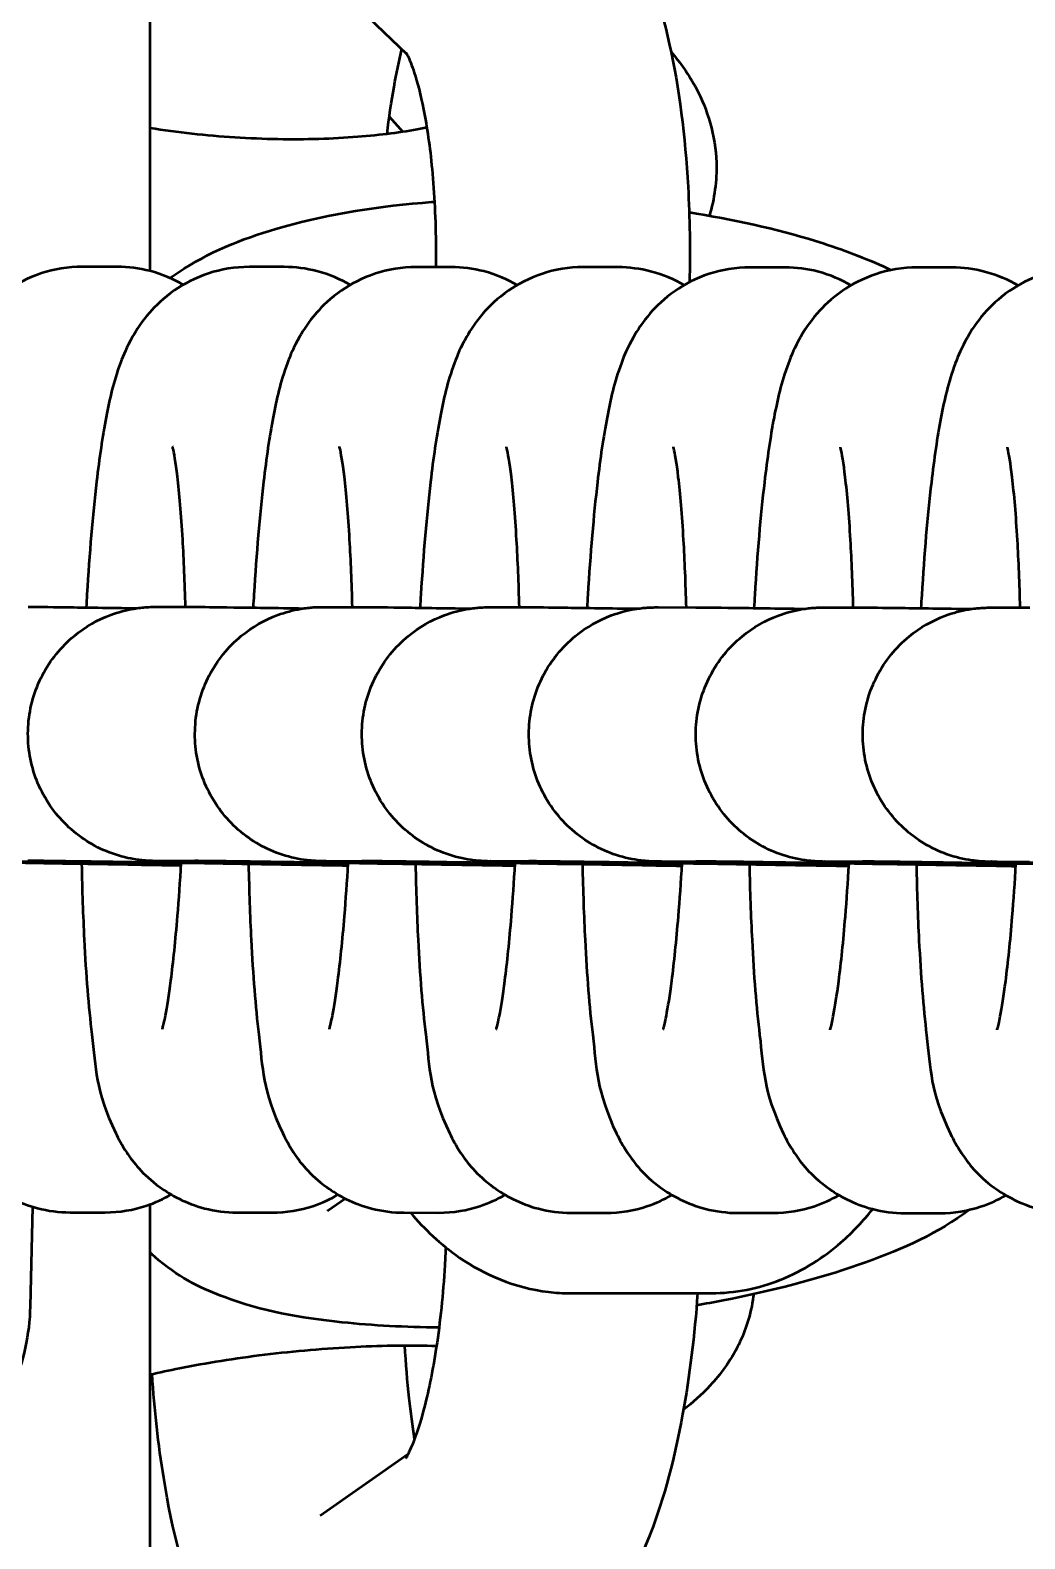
# Model space of a CAD drawing. Header units: millimetres. Extents: x 170 to 5770, y -1450 to 5650.
# Drawn here: x 2534.67 to 2558.17, y 2081.99 to 2117.62 of the extents above; entities that cross this region are included whole.
import ezdxf

# ---------------------------------------------------------------- set-up
doc = ezdxf.new("R2010")
doc.units = ezdxf.units.MM
doc.header["$LTSCALE"] = 10
doc.layers.add('Viditelná (ISO)', color=7, linetype='Continuous', lineweight=50)

# ---------------------------------------------------------------- blocks, each defined once
blk = doc.blocks.new('VVZ-VH101-2')
at = {"layer": 'Viditelná (ISO)'}
for p, q in [((2367.5, -3445), (2367.5, -3538.069)), ((2371.368, -3530.829), (2373.57, -3532.947)), ((2373.155, -3534.419), (2373.476, -3534.783)), ((2366.728, -3537.97), (2365.906, -3537.969)), ((2370.672, -3537.973), (2369.85, -3537.973)), ((2374.616, -3537.977), (2373.794, -3537.976)), ((2378.56, -3537.98), (2377.737, -3537.98)), ((2382.504, -3537.984), (2381.681, -3537.983)), ((2386.447, -3537.987), (2385.625, -3537.987)), ((2367.672, -3546.001), (2368.567, -3546.002)), ((2371.616, -3546.004), (2372.511, -3546.005)), ((2375.56, -3546.008), (2376.454, -3546.009)), ((2379.504, -3546.011), (2380.398, -3546.012)), ((2383.447, -3546.015), (2384.342, -3546.016)), ((2387.391, -3546.018), (2388.286, -3546.019)), ((2367.667, -3552.001), (2368.562, -3552.002)), ((2371.611, -3552.004), (2372.505, -3552.005)), ((2375.554, -3552.008), (2376.449, -3552.009)), ((2379.498, -3552.011), (2380.393, -3552.012)), ((2383.442, -3552.015), (2384.337, -3552.016)), ((2387.386, -3552.018), (2388.281, -3552.019)), ((2364.723, -3560.167), (2364.672, -3562.525)), ((2365.616, -3560.3), (2366.439, -3560.301)), ((2367.5, -3560.114), (2367.5, -3655)), ((2369.56, -3560.303), (2370.383, -3560.304)), ((2371.7, -3560.259), (2372.109, -3559.972)), ((2373.504, -3560.307), (2374.326, -3560.308)), ((2377.448, -3560.31), (2378.27, -3560.311)), ((2381.392, -3560.314), (2382.214, -3560.315)), ((2385.336, -3560.317), (2386.158, -3560.318)), ((2386.87, -3560.236), (2386.719, -3560.341)), ((2377.431, -3562.209), (2380.759, -3562.209)), ((2373.6, -3566.007), (2371.52, -3567.463))]:
    blk.add_line(p, q, dxfattribs=at)
for points, knots in [([(2377.828, -3528.718), (2378.258, -3529.131), (2378.553, -3529.563), (2379.27, -3530.846), (2379.551, -3531.733), (2380.003, -3533.748), (2380.146, -3534.886), (2380.253, -3536.818), (2380.264, -3537.575), (2380.245, -3538.335)], [6.283185, 6.283185, 6.283185, 6.283185, 6.478452, 6.478452, 6.861147, 6.861147, 7.269847, 7.269847, 7.521635, 7.521635, 7.521635, 7.521635]), ([(2373.101, -3534.834), (2373.147, -3534.448), (2373.203, -3534.072), (2373.322, -3533.405), (2373.384, -3533.108), (2373.449, -3532.831)], [4.691148, 4.691148, 4.691148, 4.691148, 4.858115, 4.858115, 5.0040261, 5.0040261, 5.0040261, 5.0040261]), ([(2373.545, -3532.901), (2373.545, -3532.901), (2373.563, -3532.931), (2373.63, -3533.07), (2373.686, -3533.208), (2373.819, -3533.616), (2373.896, -3533.911), (2374.046, -3534.665), (2374.116, -3535.143), (2374.22, -3536.242), (2374.251, -3536.871), (2374.255, -3537.671), (2374.254, -3537.823), (2374.252, -3537.976)], [6.425412, 6.425412, 6.425412, 6.425412, 6.538769, 6.538769, 6.703316, 6.703316, 6.909728, 6.909728, 7.155742, 7.155742, 7.428415, 7.428415, 7.492171, 7.492171, 7.492171, 7.492171]), ([(2379.81, -3532.896), (2380.027, -3533.145), (2380.233, -3533.431), (2380.668, -3534.255), (2380.859, -3534.863), (2380.895, -3535.934), (2380.836, -3536.367), (2380.717, -3536.763)], [0.0041953, 0.0041953, 0.0041953, 0.0041953, 0.1172281, 0.1172281, 0.2817618, 0.2817618, 0.3899949, 0.3899949, 0.3899949, 0.3899949]), ([(2374.041, -3534.685), (2373.993, -3534.694), (2373.944, -3534.704), (2373.456, -3534.794), (2372.951, -3534.86), (2371.815, -3534.95), (2371.175, -3534.969), (2369.849, -3534.947), (2369.16, -3534.904), (2368.157, -3534.793), (2367.822, -3534.747), (2367.5, -3534.695)], [1.2187585, 1.2187585, 1.2187585, 1.2187585, 1.2472685, 1.2472685, 1.4978542, 1.4978542, 1.7718693, 1.7718693, 2.056048, 2.056048, 2.2019387, 2.2019387, 2.2019387, 2.2019387]), ([(2367.976, -3538.235), (2368.04, -3538.188), (2368.105, -3538.144), (2368.9, -3537.617), (2369.658, -3537.315), (2371.535, -3536.757), (2372.698, -3536.562), (2374.031, -3536.449), (2374.127, -3536.441), (2374.223, -3536.434)], [3.8384296, 3.8384296, 3.8384296, 3.8384296, 3.8675722, 3.8675722, 4.1964708, 4.1964708, 4.6233295, 4.6233295, 4.6561542, 4.6561542, 4.6561542, 4.6561542]), ([(2380.239, -3536.684), (2380.297, -3536.693), (2380.355, -3536.702), (2381.468, -3536.883), (2382.474, -3537.115), (2383.967, -3537.596), (2384.504, -3537.804), (2385.014, -3538.047)], [5.3232334, 5.3232334, 5.3232334, 5.3232334, 5.3430958, 5.3430958, 5.7043912, 5.7043912, 5.9254413, 5.9254413, 5.9254413, 5.9254413]), ([(2365.906, -3537.969), (2365.566, -3537.969), (2365.23, -3538.028), (2364.618, -3538.229), (2364.352, -3538.374), (2363.872, -3538.706), (2363.687, -3538.89), (2363.354, -3539.272), (2363.238, -3539.456), (2363.008, -3539.859), (2362.929, -3540.052), (2362.689, -3540.696), (2362.607, -3541.077), (2362.436, -3541.975), (2362.363, -3542.481), (2362.204, -3543.832), (2362.128, -3544.73), (2362.063, -3545.803), (2362.057, -3545.907), (2362.051, -3546.011)], [3.141593, 3.141593, 3.141593, 3.141593, 3.174933, 3.174933, 3.211923, 3.211923, 3.259011, 3.259011, 3.321934, 3.321934, 3.41779, 3.41779, 3.668439, 3.668439, 3.93242, 3.93242, 4.302832, 4.302832, 4.342317, 4.342317, 4.342317, 4.342317]), ([(2369.85, -3537.973), (2369.51, -3537.972), (2369.174, -3538.031), (2368.562, -3538.232), (2368.296, -3538.378), (2367.816, -3538.709), (2367.631, -3538.894), (2367.298, -3539.275), (2367.182, -3539.459), (2366.952, -3539.863), (2366.873, -3540.056), (2366.633, -3540.699), (2366.551, -3541.08), (2366.379, -3541.979), (2366.306, -3542.484), (2366.148, -3543.835), (2366.072, -3544.734), (2366.007, -3545.806), (2366, -3545.91), (2365.995, -3546.015)], [3.141593, 3.141593, 3.141593, 3.141593, 3.174933, 3.174933, 3.211923, 3.211923, 3.259011, 3.259011, 3.321934, 3.321934, 3.41779, 3.41779, 3.668439, 3.668439, 3.93242, 3.93242, 4.302832, 4.302832, 4.342317, 4.342317, 4.342317, 4.342317]), ([(2368.288, -3538.394), (2368.068, -3538.266), (2367.801, -3538.147), (2367.256, -3538.006), (2366.992, -3537.97), (2366.728, -3537.97)], [9.36660161, 9.36660161, 9.36660161, 9.36660161, 9.39894603, 9.39894603, 9.42477796, 9.42477796, 9.42477796, 9.42477796]), ([(2373.794, -3537.976), (2373.453, -3537.976), (2373.118, -3538.035), (2372.505, -3538.236), (2372.24, -3538.381), (2371.76, -3538.713), (2371.574, -3538.897), (2371.242, -3539.279), (2371.126, -3539.463), (2370.896, -3539.866), (2370.816, -3540.059), (2370.577, -3540.703), (2370.494, -3541.084), (2370.323, -3541.982), (2370.25, -3542.488), (2370.092, -3543.839), (2370.016, -3544.737), (2369.95, -3545.81), (2369.944, -3545.914), (2369.938, -3546.018)], [3.141593, 3.141593, 3.141593, 3.141593, 3.174933, 3.174933, 3.211923, 3.211923, 3.259011, 3.259011, 3.321934, 3.321934, 3.41779, 3.41779, 3.668439, 3.668439, 3.93242, 3.93242, 4.302832, 4.302832, 4.342317, 4.342317, 4.342317, 4.342317]), ([(2372.232, -3538.398), (2372.012, -3538.269), (2371.745, -3538.15), (2371.2, -3538.009), (2370.936, -3537.974), (2370.672, -3537.973)], [9.36660161, 9.36660161, 9.36660161, 9.36660161, 9.39894603, 9.39894603, 9.42477796, 9.42477796, 9.42477796, 9.42477796]), ([(2377.737, -3537.98), (2377.397, -3537.979), (2377.061, -3538.038), (2376.449, -3538.239), (2376.184, -3538.385), (2375.704, -3538.716), (2375.518, -3538.901), (2375.186, -3539.282), (2375.07, -3539.466), (2374.84, -3539.87), (2374.76, -3540.063), (2374.52, -3540.706), (2374.438, -3541.087), (2374.267, -3541.986), (2374.194, -3542.491), (2374.036, -3543.842), (2373.96, -3544.741), (2373.894, -3545.813), (2373.888, -3545.917), (2373.882, -3546.022)], [3.141593, 3.141593, 3.141593, 3.141593, 3.174933, 3.174933, 3.211923, 3.211923, 3.259011, 3.259011, 3.321934, 3.321934, 3.41779, 3.41779, 3.668439, 3.668439, 3.93242, 3.93242, 4.302832, 4.302832, 4.342317, 4.342317, 4.342317, 4.342317]), ([(2376.176, -3538.401), (2375.956, -3538.273), (2375.689, -3538.154), (2375.144, -3538.013), (2374.88, -3537.977), (2374.616, -3537.977)], [9.36660161, 9.36660161, 9.36660161, 9.36660161, 9.39894603, 9.39894603, 9.42477796, 9.42477796, 9.42477796, 9.42477796]), ([(2381.681, -3537.983), (2381.341, -3537.983), (2381.005, -3538.042), (2380.393, -3538.243), (2380.127, -3538.388), (2379.647, -3538.72), (2379.462, -3538.904), (2379.13, -3539.286), (2379.014, -3539.47), (2378.783, -3539.873), (2378.704, -3540.066), (2378.464, -3540.71), (2378.382, -3541.091), (2378.211, -3541.989), (2378.138, -3542.495), (2377.98, -3543.846), (2377.903, -3544.744), (2377.838, -3545.817), (2377.832, -3545.921), (2377.826, -3546.025)], [3.141593, 3.141593, 3.141593, 3.141593, 3.174933, 3.174933, 3.211923, 3.211923, 3.259011, 3.259011, 3.321934, 3.321934, 3.41779, 3.41779, 3.668439, 3.668439, 3.93242, 3.93242, 4.302832, 4.302832, 4.342317, 4.342317, 4.342317, 4.342317]), ([(2380.12, -3538.405), (2379.899, -3538.276), (2379.632, -3538.157), (2379.087, -3538.016), (2378.823, -3537.981), (2378.56, -3537.98)], [9.36660161, 9.36660161, 9.36660161, 9.36660161, 9.39894603, 9.39894603, 9.42477796, 9.42477796, 9.42477796, 9.42477796]), ([(2385.625, -3537.987), (2385.285, -3537.986), (2384.949, -3538.045), (2384.337, -3538.246), (2384.071, -3538.392), (2383.591, -3538.723), (2383.406, -3538.908), (2383.073, -3539.289), (2382.957, -3539.473), (2382.727, -3539.877), (2382.648, -3540.07), (2382.408, -3540.713), (2382.326, -3541.094), (2382.155, -3541.993), (2382.082, -3542.498), (2381.923, -3543.849), (2381.847, -3544.748), (2381.782, -3545.82), (2381.776, -3545.924), (2381.77, -3546.029)], [3.141593, 3.141593, 3.141593, 3.141593, 3.174933, 3.174933, 3.211923, 3.211923, 3.259011, 3.259011, 3.321934, 3.321934, 3.41779, 3.41779, 3.668439, 3.668439, 3.93242, 3.93242, 4.302832, 4.302832, 4.342317, 4.342317, 4.342317, 4.342317]), ([(2384.063, -3538.408), (2383.843, -3538.28), (2383.576, -3538.161), (2383.031, -3538.02), (2382.767, -3537.984), (2382.504, -3537.984)], [9.36660161, 9.36660161, 9.36660161, 9.36660161, 9.39894603, 9.39894603, 9.42477796, 9.42477796, 9.42477796, 9.42477796]), ([(2389.569, -3537.99), (2389.229, -3537.99), (2388.893, -3538.049), (2388.281, -3538.25), (2388.015, -3538.395), (2387.535, -3538.727), (2387.35, -3538.911), (2387.017, -3539.293), (2386.901, -3539.477), (2386.671, -3539.88), (2386.592, -3540.073), (2386.352, -3540.717), (2386.27, -3541.098), (2386.098, -3541.996), (2386.025, -3542.502), (2385.867, -3543.853), (2385.791, -3544.751), (2385.726, -3545.824), (2385.719, -3545.928), (2385.714, -3546.032)], [3.141593, 3.141593, 3.141593, 3.141593, 3.174933, 3.174933, 3.211923, 3.211923, 3.259011, 3.259011, 3.321934, 3.321934, 3.41779, 3.41779, 3.668439, 3.668439, 3.93242, 3.93242, 4.302832, 4.302832, 4.342317, 4.342317, 4.342317, 4.342317]), ([(2388.007, -3538.412), (2387.787, -3538.283), (2387.52, -3538.164), (2386.975, -3538.023), (2386.711, -3537.988), (2386.447, -3537.987)], [9.36660161, 9.36660161, 9.36660161, 9.36660161, 9.39894603, 9.39894603, 9.42477796, 9.42477796, 9.42477796, 9.42477796]), ([(2368.34, -3546.001), (2368.325, -3545.43), (2368.303, -3544.892), (2368.241, -3543.821), (2368.197, -3543.312), (2368.112, -3542.594), (2368.068, -3542.347), (2368.04, -3542.227), (2368.037, -3542.214), (2368.037, -3542.214)], [8.2587232, 8.2587232, 8.2587232, 8.2587232, 8.4985772, 8.4985772, 8.7889867, 8.7889867, 9.0355285, 9.0355285, 9.0982014, 9.0982014, 9.0982014, 9.0982014]), ([(2372.284, -3546.005), (2372.269, -3545.433), (2372.247, -3544.895), (2372.185, -3543.825), (2372.141, -3543.316), (2372.055, -3542.598), (2372.011, -3542.35), (2371.984, -3542.231), (2371.98, -3542.217), (2371.98, -3542.217)], [8.2587232, 8.2587232, 8.2587232, 8.2587232, 8.4985772, 8.4985772, 8.7889867, 8.7889867, 9.0355285, 9.0355285, 9.0982014, 9.0982014, 9.0982014, 9.0982014]), ([(2376.228, -3546.008), (2376.213, -3545.437), (2376.191, -3544.899), (2376.128, -3543.828), (2376.085, -3543.319), (2375.999, -3542.601), (2375.955, -3542.354), (2375.928, -3542.234), (2375.924, -3542.221), (2375.924, -3542.221)], [8.2587232, 8.2587232, 8.2587232, 8.2587232, 8.4985772, 8.4985772, 8.7889867, 8.7889867, 9.0355285, 9.0355285, 9.0982014, 9.0982014, 9.0982014, 9.0982014]), ([(2380.172, -3546.012), (2380.157, -3545.44), (2380.135, -3544.902), (2380.072, -3543.832), (2380.029, -3543.323), (2379.943, -3542.605), (2379.899, -3542.357), (2379.872, -3542.238), (2379.868, -3542.224), (2379.868, -3542.224)], [8.2587232, 8.2587232, 8.2587232, 8.2587232, 8.4985772, 8.4985772, 8.7889867, 8.7889867, 9.0355285, 9.0355285, 9.0982014, 9.0982014, 9.0982014, 9.0982014]), ([(2384.115, -3546.015), (2384.101, -3545.444), (2384.079, -3544.906), (2384.016, -3543.835), (2383.972, -3543.326), (2383.887, -3542.608), (2383.843, -3542.361), (2383.816, -3542.241), (2383.812, -3542.228), (2383.812, -3542.228)], [8.2587232, 8.2587232, 8.2587232, 8.2587232, 8.4985772, 8.4985772, 8.7889867, 8.7889867, 9.0355285, 9.0355285, 9.0982014, 9.0982014, 9.0982014, 9.0982014]), ([(2388.059, -3546.019), (2388.044, -3545.447), (2388.022, -3544.909), (2387.96, -3543.839), (2387.916, -3543.33), (2387.831, -3542.612), (2387.787, -3542.364), (2387.759, -3542.245), (2387.756, -3542.231), (2387.756, -3542.231)], [8.2587232, 8.2587232, 8.2587232, 8.2587232, 8.4985772, 8.4985772, 8.7889867, 8.7889867, 9.0355285, 9.0355285, 9.0982014, 9.0982014, 9.0982014, 9.0982014]), ([(2368.238, -3552.091), (2367.949, -3552.086), (2367.669, -3552.081), (2366.667, -3552.062), (2366.001, -3552.049), (2364.901, -3552.028), (2364.454, -3552.019), (2363.985, -3552.008), (2363.861, -3552.005), (2363.715, -3552.002), (2363.673, -3552), (2363.602, -3551.998), (2363.582, -3551.998), (2363.496, -3551.993), (2363.474, -3551.992), (2363.427, -3551.988), (2363.408, -3551.986), (2363.348, -3551.98), (2363.301, -3551.975), (2363.158, -3551.954), (2363.058, -3551.935), (2362.766, -3551.864), (2362.574, -3551.796), (2362.211, -3551.624), (2362.038, -3551.519), (2361.716, -3551.278), (2361.567, -3551.141), (2361.3, -3550.84), (2361.182, -3550.676), (2360.98, -3550.329), (2360.897, -3550.144), (2360.769, -3549.763), (2360.724, -3549.565), (2360.675, -3549.167), (2360.67, -3548.964), (2360.701, -3548.564), (2360.737, -3548.364), (2360.848, -3547.978), (2360.923, -3547.789), (2361.109, -3547.433), (2361.22, -3547.264), (2361.473, -3546.952), (2361.616, -3546.808), (2362.027, -3546.471), (2362.321, -3546.301), (2362.807, -3546.121), (2362.992, -3546.071), (2363.23, -3546.031), (2363.284, -3546.023), (2363.384, -3546.012), (2363.432, -3546.008), (2363.495, -3546.003), (2363.514, -3546.002), (2363.568, -3546), (2363.594, -3545.999), (2363.679, -3545.997), (2363.698, -3545.997), (2363.728, -3545.997)], [1.554937, 1.554937, 1.554937, 1.554937, 1.6506, 1.6506, 1.911274, 1.911274, 2.172346, 2.172346, 2.302855, 2.302855, 2.372983, 2.372983, 2.432966, 2.432966, 2.448102, 2.448102, 2.455646, 2.455646, 2.470926, 2.470926, 2.501191, 2.501191, 2.561496, 2.561496, 2.621741, 2.621741, 2.681984, 2.681984, 2.742227, 2.742227, 2.802469, 2.802469, 2.862712, 2.862712, 2.922955, 2.922955, 2.983198, 2.983198, 3.043441, 3.043441, 3.103684, 3.103684, 3.163927, 3.163927, 3.263079, 3.263079, 3.319647, 3.319647, 3.336273, 3.336273, 3.351217, 3.351217, 3.358917, 3.358917, 3.374956, 3.374956, 3.4296, 3.4296, 3.4296, 3.4296]), ([(2372.182, -3552.095), (2371.893, -3552.089), (2371.612, -3552.084), (2370.61, -3552.066), (2369.945, -3552.053), (2368.845, -3552.031), (2368.398, -3552.022), (2367.929, -3552.012), (2367.804, -3552.009), (2367.659, -3552.005), (2367.617, -3552.004), (2367.546, -3552.002), (2367.526, -3552.001), (2367.44, -3551.996), (2367.418, -3551.995), (2367.37, -3551.991), (2367.352, -3551.99), (2367.292, -3551.984), (2367.245, -3551.978), (2367.101, -3551.958), (2367.001, -3551.939), (2366.71, -3551.867), (2366.518, -3551.799), (2366.155, -3551.627), (2365.982, -3551.522), (2365.66, -3551.282), (2365.511, -3551.144), (2365.244, -3550.844), (2365.125, -3550.68), (2364.924, -3550.332), (2364.84, -3550.147), (2364.713, -3549.767), (2364.668, -3549.569), (2364.618, -3549.17), (2364.614, -3548.967), (2364.645, -3548.567), (2364.681, -3548.367), (2364.792, -3547.981), (2364.867, -3547.793), (2365.053, -3547.437), (2365.164, -3547.267), (2365.417, -3546.955), (2365.56, -3546.812), (2365.971, -3546.474), (2366.265, -3546.305), (2366.751, -3546.124), (2366.935, -3546.075), (2367.174, -3546.034), (2367.228, -3546.027), (2367.328, -3546.015), (2367.376, -3546.011), (2367.438, -3546.007), (2367.458, -3546.006), (2367.512, -3546.003), (2367.538, -3546.002), (2367.623, -3546), (2367.642, -3546.001), (2367.672, -3546.001)], [1.554937, 1.554937, 1.554937, 1.554937, 1.6506, 1.6506, 1.911274, 1.911274, 2.172346, 2.172346, 2.302855, 2.302855, 2.372983, 2.372983, 2.432966, 2.432966, 2.448102, 2.448102, 2.455646, 2.455646, 2.470926, 2.470926, 2.501191, 2.501191, 2.561496, 2.561496, 2.621741, 2.621741, 2.681984, 2.681984, 2.742227, 2.742227, 2.802469, 2.802469, 2.862712, 2.862712, 2.922955, 2.922955, 2.983198, 2.983198, 3.043441, 3.043441, 3.103684, 3.103684, 3.163927, 3.163927, 3.263079, 3.263079, 3.319647, 3.319647, 3.336273, 3.336273, 3.351217, 3.351217, 3.358917, 3.358917, 3.374956, 3.374956, 3.4296, 3.4296, 3.4296, 3.4296]), ([(2364.623, -3545.998), (2364.788, -3545.998), (2365.071, -3546.002), (2365.962, -3546.014), (2366.525, -3546.023), (2367.187, -3546.033)], [0, 0, 0, 0, 0.3027925, 0.3027925, 0.5743738, 0.5743738, 0.5743738, 0.5743738]), ([(2376.126, -3552.098), (2375.837, -3552.093), (2375.556, -3552.088), (2374.554, -3552.069), (2373.888, -3552.056), (2372.789, -3552.035), (2372.342, -3552.026), (2371.873, -3552.015), (2371.748, -3552.012), (2371.603, -3552.009), (2371.561, -3552.007), (2371.49, -3552.005), (2371.47, -3552.005), (2371.384, -3552), (2371.362, -3551.999), (2371.314, -3551.995), (2371.296, -3551.993), (2371.236, -3551.987), (2371.188, -3551.982), (2371.045, -3551.961), (2370.945, -3551.942), (2370.654, -3551.871), (2370.462, -3551.803), (2370.099, -3551.631), (2369.925, -3551.526), (2369.604, -3551.285), (2369.455, -3551.148), (2369.188, -3550.847), (2369.069, -3550.683), (2368.868, -3550.336), (2368.784, -3550.151), (2368.656, -3549.77), (2368.611, -3549.572), (2368.562, -3549.174), (2368.558, -3548.971), (2368.589, -3548.57), (2368.625, -3548.371), (2368.736, -3547.985), (2368.811, -3547.796), (2368.997, -3547.44), (2369.108, -3547.271), (2369.361, -3546.959), (2369.504, -3546.815), (2369.914, -3546.478), (2370.209, -3546.308), (2370.695, -3546.127), (2370.879, -3546.078), (2371.117, -3546.038), (2371.172, -3546.03), (2371.272, -3546.019), (2371.319, -3546.015), (2371.382, -3546.01), (2371.402, -3546.009), (2371.456, -3546.007), (2371.482, -3546.006), (2371.567, -3546.004), (2371.586, -3546.004), (2371.616, -3546.004)], [1.554937, 1.554937, 1.554937, 1.554937, 1.6506, 1.6506, 1.911274, 1.911274, 2.172346, 2.172346, 2.302855, 2.302855, 2.372983, 2.372983, 2.432966, 2.432966, 2.448102, 2.448102, 2.455646, 2.455646, 2.470926, 2.470926, 2.501191, 2.501191, 2.561496, 2.561496, 2.621741, 2.621741, 2.681984, 2.681984, 2.742227, 2.742227, 2.802469, 2.802469, 2.862712, 2.862712, 2.922955, 2.922955, 2.983198, 2.983198, 3.043441, 3.043441, 3.103684, 3.103684, 3.163927, 3.163927, 3.263079, 3.263079, 3.319647, 3.319647, 3.336273, 3.336273, 3.351217, 3.351217, 3.358917, 3.358917, 3.374956, 3.374956, 3.4296, 3.4296, 3.4296, 3.4296]), ([(2368.567, -3546.002), (2368.732, -3546.002), (2369.015, -3546.005), (2369.905, -3546.018), (2370.469, -3546.026), (2371.13, -3546.036)], [0, 0, 0, 0, 0.3027925, 0.3027925, 0.5743738, 0.5743738, 0.5743738, 0.5743738]), ([(2380.07, -3552.102), (2379.781, -3552.096), (2379.5, -3552.091), (2378.498, -3552.073), (2377.832, -3552.06), (2376.733, -3552.038), (2376.286, -3552.029), (2375.817, -3552.019), (2375.692, -3552.016), (2375.547, -3552.012), (2375.505, -3552.011), (2375.434, -3552.009), (2375.414, -3552.008), (2375.328, -3552.003), (2375.305, -3552.002), (2375.258, -3551.998), (2375.24, -3551.997), (2375.18, -3551.991), (2375.132, -3551.985), (2374.989, -3551.965), (2374.889, -3551.946), (2374.597, -3551.874), (2374.406, -3551.806), (2374.043, -3551.634), (2373.869, -3551.529), (2373.548, -3551.288), (2373.399, -3551.151), (2373.132, -3550.851), (2373.013, -3550.687), (2372.812, -3550.339), (2372.728, -3550.154), (2372.6, -3549.774), (2372.555, -3549.576), (2372.506, -3549.177), (2372.501, -3548.974), (2372.533, -3548.574), (2372.569, -3548.374), (2372.68, -3547.988), (2372.755, -3547.8), (2372.94, -3547.444), (2373.052, -3547.274), (2373.305, -3546.962), (2373.448, -3546.819), (2373.858, -3546.481), (2374.153, -3546.312), (2374.639, -3546.131), (2374.823, -3546.082), (2375.061, -3546.041), (2375.115, -3546.034), (2375.216, -3546.022), (2375.263, -3546.018), (2375.326, -3546.014), (2375.346, -3546.013), (2375.4, -3546.01), (2375.425, -3546.009), (2375.51, -3546.007), (2375.53, -3546.008), (2375.56, -3546.008)], [1.554937, 1.554937, 1.554937, 1.554937, 1.6506, 1.6506, 1.911274, 1.911274, 2.172346, 2.172346, 2.302855, 2.302855, 2.372983, 2.372983, 2.432966, 2.432966, 2.448102, 2.448102, 2.455646, 2.455646, 2.470926, 2.470926, 2.501191, 2.501191, 2.561496, 2.561496, 2.621741, 2.621741, 2.681984, 2.681984, 2.742227, 2.742227, 2.802469, 2.802469, 2.862712, 2.862712, 2.922955, 2.922955, 2.983198, 2.983198, 3.043441, 3.043441, 3.103684, 3.103684, 3.163927, 3.163927, 3.263079, 3.263079, 3.319647, 3.319647, 3.336273, 3.336273, 3.351217, 3.351217, 3.358917, 3.358917, 3.374956, 3.374956, 3.4296, 3.4296, 3.4296, 3.4296]), ([(2372.511, -3546.005), (2372.676, -3546.005), (2372.958, -3546.009), (2373.849, -3546.021), (2374.412, -3546.03), (2375.074, -3546.04)], [0, 0, 0, 0, 0.3027925, 0.3027925, 0.5743738, 0.5743738, 0.5743738, 0.5743738]), ([(2384.013, -3552.105), (2383.724, -3552.1), (2383.444, -3552.095), (2382.442, -3552.076), (2381.776, -3552.063), (2380.676, -3552.042), (2380.23, -3552.033), (2379.76, -3552.022), (2379.636, -3552.019), (2379.491, -3552.016), (2379.449, -3552.014), (2379.377, -3552.012), (2379.358, -3552.012), (2379.272, -3552.007), (2379.249, -3552.006), (2379.202, -3552.002), (2379.184, -3552), (2379.124, -3551.994), (2379.076, -3551.989), (2378.933, -3551.968), (2378.833, -3551.949), (2378.541, -3551.878), (2378.35, -3551.81), (2377.987, -3551.638), (2377.813, -3551.533), (2377.492, -3551.292), (2377.342, -3551.155), (2377.076, -3550.854), (2376.957, -3550.69), (2376.755, -3550.343), (2376.672, -3550.158), (2376.544, -3549.777), (2376.499, -3549.579), (2376.45, -3549.181), (2376.445, -3548.978), (2376.477, -3548.577), (2376.513, -3548.378), (2376.623, -3547.992), (2376.699, -3547.803), (2376.884, -3547.447), (2376.996, -3547.278), (2377.249, -3546.966), (2377.392, -3546.822), (2377.802, -3546.485), (2378.096, -3546.315), (2378.583, -3546.134), (2378.767, -3546.085), (2379.005, -3546.045), (2379.059, -3546.037), (2379.16, -3546.026), (2379.207, -3546.022), (2379.27, -3546.017), (2379.29, -3546.016), (2379.343, -3546.014), (2379.369, -3546.013), (2379.454, -3546.011), (2379.474, -3546.011), (2379.504, -3546.011)], [1.554937, 1.554937, 1.554937, 1.554937, 1.6506, 1.6506, 1.911274, 1.911274, 2.172346, 2.172346, 2.302855, 2.302855, 2.372983, 2.372983, 2.432966, 2.432966, 2.448102, 2.448102, 2.455646, 2.455646, 2.470926, 2.470926, 2.501191, 2.501191, 2.561496, 2.561496, 2.621741, 2.621741, 2.681984, 2.681984, 2.742227, 2.742227, 2.802469, 2.802469, 2.862712, 2.862712, 2.922955, 2.922955, 2.983198, 2.983198, 3.043441, 3.043441, 3.103684, 3.103684, 3.163927, 3.163927, 3.263079, 3.263079, 3.319647, 3.319647, 3.336273, 3.336273, 3.351217, 3.351217, 3.358917, 3.358917, 3.374956, 3.374956, 3.4296, 3.4296, 3.4296, 3.4296]), ([(2376.454, -3546.009), (2376.62, -3546.009), (2376.902, -3546.012), (2377.793, -3546.025), (2378.356, -3546.033), (2379.018, -3546.043)], [0, 0, 0, 0, 0.3027925, 0.3027925, 0.5743738, 0.5743738, 0.5743738, 0.5743738]), ([(2387.957, -3552.108), (2387.668, -3552.103), (2387.388, -3552.098), (2386.386, -3552.08), (2385.72, -3552.067), (2384.62, -3552.045), (2384.173, -3552.036), (2383.704, -3552.026), (2383.58, -3552.023), (2383.434, -3552.019), (2383.393, -3552.018), (2383.321, -3552.016), (2383.301, -3552.015), (2383.215, -3552.01), (2383.193, -3552.009), (2383.146, -3552.005), (2383.128, -3552.004), (2383.068, -3551.998), (2383.02, -3551.992), (2382.877, -3551.972), (2382.777, -3551.953), (2382.485, -3551.881), (2382.293, -3551.813), (2381.93, -3551.641), (2381.757, -3551.536), (2381.435, -3551.295), (2381.286, -3551.158), (2381.019, -3550.858), (2380.901, -3550.694), (2380.699, -3550.346), (2380.616, -3550.161), (2380.488, -3549.781), (2380.443, -3549.583), (2380.394, -3549.184), (2380.389, -3548.981), (2380.42, -3548.581), (2380.457, -3548.381), (2380.567, -3547.995), (2380.642, -3547.807), (2380.828, -3547.451), (2380.939, -3547.281), (2381.192, -3546.969), (2381.335, -3546.826), (2381.746, -3546.488), (2382.04, -3546.319), (2382.526, -3546.138), (2382.711, -3546.089), (2382.949, -3546.048), (2383.003, -3546.041), (2383.104, -3546.029), (2383.151, -3546.025), (2383.214, -3546.021), (2383.234, -3546.02), (2383.287, -3546.017), (2383.313, -3546.016), (2383.398, -3546.014), (2383.418, -3546.015), (2383.447, -3546.015)], [1.554937, 1.554937, 1.554937, 1.554937, 1.6506, 1.6506, 1.911274, 1.911274, 2.172346, 2.172346, 2.302855, 2.302855, 2.372983, 2.372983, 2.432966, 2.432966, 2.448102, 2.448102, 2.455646, 2.455646, 2.470926, 2.470926, 2.501191, 2.501191, 2.561496, 2.561496, 2.621741, 2.621741, 2.681984, 2.681984, 2.742227, 2.742227, 2.802469, 2.802469, 2.862712, 2.862712, 2.922955, 2.922955, 2.983198, 2.983198, 3.043441, 3.043441, 3.103684, 3.103684, 3.163927, 3.163927, 3.263079, 3.263079, 3.319647, 3.319647, 3.336273, 3.336273, 3.351217, 3.351217, 3.358917, 3.358917, 3.374956, 3.374956, 3.4296, 3.4296, 3.4296, 3.4296]), ([(2380.398, -3546.012), (2380.564, -3546.012), (2380.846, -3546.016), (2381.737, -3546.028), (2382.3, -3546.037), (2382.962, -3546.047)], [0, 0, 0, 0, 0.3027925, 0.3027925, 0.5743738, 0.5743738, 0.5743738, 0.5743738]), ([(2391.901, -3552.112), (2391.612, -3552.107), (2391.332, -3552.102), (2390.33, -3552.083), (2389.664, -3552.07), (2388.564, -3552.049), (2388.117, -3552.04), (2387.648, -3552.029), (2387.524, -3552.026), (2387.378, -3552.023), (2387.336, -3552.021), (2387.265, -3552.019), (2387.245, -3552.019), (2387.159, -3552.014), (2387.137, -3552.013), (2387.089, -3552.009), (2387.071, -3552.007), (2387.011, -3552.001), (2386.964, -3551.996), (2386.82, -3551.975), (2386.721, -3551.956), (2386.429, -3551.884), (2386.237, -3551.816), (2385.874, -3551.645), (2385.701, -3551.54), (2385.379, -3551.299), (2385.23, -3551.162), (2384.963, -3550.861), (2384.844, -3550.697), (2384.643, -3550.35), (2384.56, -3550.165), (2384.432, -3549.784), (2384.387, -3549.586), (2384.337, -3549.188), (2384.333, -3548.985), (2384.364, -3548.584), (2384.4, -3548.385), (2384.511, -3547.999), (2384.586, -3547.81), (2384.772, -3547.454), (2384.883, -3547.285), (2385.136, -3546.973), (2385.279, -3546.829), (2385.69, -3546.492), (2385.984, -3546.322), (2386.47, -3546.141), (2386.655, -3546.092), (2386.893, -3546.052), (2386.947, -3546.044), (2387.047, -3546.033), (2387.095, -3546.029), (2387.157, -3546.024), (2387.177, -3546.023), (2387.231, -3546.02), (2387.257, -3546.02), (2387.342, -3546.018), (2387.361, -3546.018), (2387.391, -3546.018)], [1.554937, 1.554937, 1.554937, 1.554937, 1.6506, 1.6506, 1.911274, 1.911274, 2.172346, 2.172346, 2.302855, 2.302855, 2.372983, 2.372983, 2.432966, 2.432966, 2.448102, 2.448102, 2.455646, 2.455646, 2.470926, 2.470926, 2.501191, 2.501191, 2.561496, 2.561496, 2.621741, 2.621741, 2.681984, 2.681984, 2.742227, 2.742227, 2.802469, 2.802469, 2.862712, 2.862712, 2.922955, 2.922955, 2.983198, 2.983198, 3.043441, 3.043441, 3.103684, 3.103684, 3.163927, 3.163927, 3.263079, 3.263079, 3.319647, 3.319647, 3.336273, 3.336273, 3.351217, 3.351217, 3.358917, 3.358917, 3.374956, 3.374956, 3.4296, 3.4296, 3.4296, 3.4296]), ([(2384.342, -3546.016), (2384.507, -3546.016), (2384.79, -3546.019), (2385.681, -3546.032), (2386.244, -3546.04), (2386.906, -3546.05)], [0, 0, 0, 0, 0.3027925, 0.3027925, 0.5743738, 0.5743738, 0.5743738, 0.5743738]), ([(2368.237, -3552.113), (2368.193, -3552.112), (2368.15, -3552.112), (2367.243, -3552.096), (2366.379, -3552.081), (2364.783, -3552.055), (2364.029, -3552.043), (2362.726, -3552.022), (2362.159, -3552.013), (2361.283, -3552.001), (2360.959, -3551.997), (2360.731, -3551.995), (2360.689, -3551.995), (2360.674, -3551.995)], [2.282411, 2.282411, 2.282411, 2.282411, 2.29548, 2.29548, 2.555348, 2.555348, 2.815187, 2.815187, 3.07483, 3.07483, 3.333704, 3.333704, 3.418973, 3.418973, 3.418973, 3.418973]), ([(2361.942, -3552.07), (2361.955, -3552.693), (2361.976, -3553.291), (2362.046, -3554.688), (2362.105, -3555.437), (2362.282, -3556.902), (2362.26, -3557.397), (2362.813, -3558.559), (2362.892, -3558.708), (2363.162, -3559.111), (2363.376, -3559.397), (2364.052, -3559.892), (2364.409, -3560.088), (2365.089, -3560.264), (2365.353, -3560.3), (2365.616, -3560.3)], [5.072131, 5.072131, 5.072131, 5.072131, 5.306068, 5.306068, 5.653445, 5.653445, 6.082135, 6.082135, 6.137624, 6.137624, 6.210615, 6.210615, 6.257353, 6.257353, 6.283185, 6.283185, 6.283185, 6.283185]), ([(2372.18, -3552.117), (2372.137, -3552.116), (2372.093, -3552.115), (2371.186, -3552.099), (2370.323, -3552.085), (2368.726, -3552.058), (2367.973, -3552.046), (2366.669, -3552.026), (2366.103, -3552.017), (2365.227, -3552.004), (2364.903, -3552), (2364.675, -3551.998), (2364.633, -3551.998), (2364.618, -3551.998)], [2.282411, 2.282411, 2.282411, 2.282411, 2.29548, 2.29548, 2.555348, 2.555348, 2.815187, 2.815187, 3.07483, 3.07483, 3.333704, 3.333704, 3.418973, 3.418973, 3.418973, 3.418973]), ([(2365.886, -3552.073), (2365.899, -3552.696), (2365.919, -3553.295), (2365.99, -3554.691), (2366.049, -3555.441), (2366.226, -3556.905), (2366.203, -3557.401), (2366.757, -3558.562), (2366.836, -3558.711), (2367.105, -3559.114), (2367.32, -3559.401), (2367.996, -3559.896), (2368.353, -3560.092), (2369.033, -3560.268), (2369.297, -3560.303), (2369.56, -3560.303)], [5.072131, 5.072131, 5.072131, 5.072131, 5.306068, 5.306068, 5.653445, 5.653445, 6.082135, 6.082135, 6.137624, 6.137624, 6.210615, 6.210615, 6.257353, 6.257353, 6.283185, 6.283185, 6.283185, 6.283185]), ([(2367.795, -3555.972), (2367.795, -3555.972), (2367.799, -3555.961), (2367.817, -3555.892), (2367.842, -3555.789), (2367.908, -3555.445), (2367.953, -3555.161), (2368.052, -3554.394), (2368.106, -3553.877), (2368.185, -3552.908), (2368.215, -3552.489), (2368.24, -3552.051)], [6.6064232, 6.6064232, 6.6064232, 6.6064232, 6.6625875, 6.6625875, 6.8051812, 6.8051812, 7.0161704, 7.0161704, 7.2839793, 7.2839793, 7.4663846, 7.4663846, 7.4663846, 7.4663846]), ([(2376.124, -3552.12), (2376.081, -3552.119), (2376.037, -3552.119), (2375.13, -3552.103), (2374.267, -3552.088), (2372.67, -3552.062), (2371.917, -3552.05), (2370.613, -3552.029), (2370.046, -3552.02), (2369.171, -3552.008), (2368.847, -3552.004), (2368.619, -3552.002), (2368.577, -3552.002), (2368.562, -3552.002)], [2.282411, 2.282411, 2.282411, 2.282411, 2.29548, 2.29548, 2.555348, 2.555348, 2.815187, 2.815187, 3.07483, 3.07483, 3.333704, 3.333704, 3.418973, 3.418973, 3.418973, 3.418973]), ([(2369.83, -3552.077), (2369.843, -3552.7), (2369.863, -3553.298), (2369.934, -3554.695), (2369.992, -3555.444), (2370.169, -3556.909), (2370.147, -3557.404), (2370.701, -3558.566), (2370.779, -3558.715), (2371.049, -3559.118), (2371.263, -3559.404), (2371.94, -3559.899), (2372.297, -3560.095), (2372.977, -3560.271), (2373.241, -3560.307), (2373.504, -3560.307)], [5.072131, 5.072131, 5.072131, 5.072131, 5.306068, 5.306068, 5.653445, 5.653445, 6.082135, 6.082135, 6.137624, 6.137624, 6.210615, 6.210615, 6.257353, 6.257353, 6.283185, 6.283185, 6.283185, 6.283185]), ([(2371.739, -3555.976), (2371.739, -3555.976), (2371.742, -3555.965), (2371.761, -3555.896), (2371.786, -3555.792), (2371.852, -3555.448), (2371.897, -3555.164), (2371.996, -3554.398), (2372.05, -3553.88), (2372.129, -3552.912), (2372.158, -3552.492), (2372.184, -3552.054)], [6.6064232, 6.6064232, 6.6064232, 6.6064232, 6.6625875, 6.6625875, 6.8051812, 6.8051812, 7.0161704, 7.0161704, 7.2839793, 7.2839793, 7.4663846, 7.4663846, 7.4663846, 7.4663846]), ([(2380.068, -3552.124), (2380.024, -3552.123), (2379.981, -3552.122), (2379.074, -3552.106), (2378.211, -3552.092), (2376.614, -3552.065), (2375.861, -3552.053), (2374.557, -3552.033), (2373.99, -3552.024), (2373.114, -3552.011), (2372.791, -3552.007), (2372.563, -3552.005), (2372.521, -3552.005), (2372.505, -3552.005)], [2.282411, 2.282411, 2.282411, 2.282411, 2.29548, 2.29548, 2.555348, 2.555348, 2.815187, 2.815187, 3.07483, 3.07483, 3.333704, 3.333704, 3.418973, 3.418973, 3.418973, 3.418973]), ([(2373.774, -3552.08), (2373.786, -3552.703), (2373.807, -3553.302), (2373.878, -3554.698), (2373.936, -3555.448), (2374.113, -3556.912), (2374.091, -3557.408), (2374.645, -3558.569), (2374.723, -3558.718), (2374.993, -3559.121), (2375.207, -3559.408), (2375.884, -3559.903), (2376.24, -3560.099), (2376.92, -3560.275), (2377.184, -3560.31), (2377.448, -3560.31)], [5.072131, 5.072131, 5.072131, 5.072131, 5.306068, 5.306068, 5.653445, 5.653445, 6.082135, 6.082135, 6.137624, 6.137624, 6.210615, 6.210615, 6.257353, 6.257353, 6.283185, 6.283185, 6.283185, 6.283185]), ([(2375.683, -3555.979), (2375.683, -3555.979), (2375.686, -3555.968), (2375.705, -3555.899), (2375.729, -3555.796), (2375.796, -3555.452), (2375.841, -3555.168), (2375.94, -3554.401), (2375.994, -3553.884), (2376.073, -3552.915), (2376.102, -3552.496), (2376.128, -3552.058)], [6.6064232, 6.6064232, 6.6064232, 6.6064232, 6.6625875, 6.6625875, 6.8051812, 6.8051812, 7.0161704, 7.0161704, 7.2839793, 7.2839793, 7.4663846, 7.4663846, 7.4663846, 7.4663846]), ([(2384.012, -3552.127), (2383.968, -3552.126), (2383.925, -3552.126), (2383.018, -3552.11), (2382.155, -3552.095), (2380.558, -3552.069), (2379.804, -3552.057), (2378.501, -3552.036), (2377.934, -3552.027), (2377.058, -3552.015), (2376.735, -3552.011), (2376.506, -3552.009), (2376.465, -3552.009), (2376.449, -3552.009)], [2.282411, 2.282411, 2.282411, 2.282411, 2.29548, 2.29548, 2.555348, 2.555348, 2.815187, 2.815187, 3.07483, 3.07483, 3.333704, 3.333704, 3.418973, 3.418973, 3.418973, 3.418973]), ([(2377.718, -3552.084), (2377.73, -3552.707), (2377.751, -3553.305), (2377.822, -3554.702), (2377.88, -3555.451), (2378.057, -3556.916), (2378.035, -3557.411), (2378.589, -3558.573), (2378.667, -3558.722), (2378.937, -3559.125), (2379.151, -3559.411), (2379.827, -3559.906), (2380.184, -3560.102), (2380.864, -3560.278), (2381.128, -3560.314), (2381.392, -3560.314)], [5.072131, 5.072131, 5.072131, 5.072131, 5.306068, 5.306068, 5.653445, 5.653445, 6.082135, 6.082135, 6.137624, 6.137624, 6.210615, 6.210615, 6.257353, 6.257353, 6.283185, 6.283185, 6.283185, 6.283185]), ([(2379.627, -3555.983), (2379.627, -3555.983), (2379.63, -3555.972), (2379.649, -3555.903), (2379.673, -3555.799), (2379.739, -3555.455), (2379.785, -3555.171), (2379.884, -3554.405), (2379.937, -3553.887), (2380.017, -3552.919), (2380.046, -3552.499), (2380.072, -3552.061)], [6.6064232, 6.6064232, 6.6064232, 6.6064232, 6.6625875, 6.6625875, 6.8051812, 6.8051812, 7.0161704, 7.0161704, 7.2839793, 7.2839793, 7.4663846, 7.4663846, 7.4663846, 7.4663846]), ([(2387.956, -3552.131), (2387.912, -3552.13), (2387.869, -3552.129), (2386.962, -3552.113), (2386.098, -3552.099), (2384.502, -3552.072), (2383.748, -3552.06), (2382.445, -3552.04), (2381.878, -3552.031), (2381.002, -3552.018), (2380.678, -3552.014), (2380.45, -3552.012), (2380.408, -3552.012), (2380.393, -3552.012)], [2.282411, 2.282411, 2.282411, 2.282411, 2.29548, 2.29548, 2.555348, 2.555348, 2.815187, 2.815187, 3.07483, 3.07483, 3.333704, 3.333704, 3.418973, 3.418973, 3.418973, 3.418973]), ([(2381.661, -3552.087), (2381.674, -3552.71), (2381.695, -3553.309), (2381.765, -3554.705), (2381.824, -3555.455), (2382.001, -3556.919), (2381.979, -3557.414), (2382.532, -3558.576), (2382.611, -3558.725), (2382.881, -3559.128), (2383.095, -3559.415), (2383.771, -3559.91), (2384.128, -3560.106), (2384.808, -3560.282), (2385.072, -3560.317), (2385.336, -3560.317)], [5.072131, 5.072131, 5.072131, 5.072131, 5.306068, 5.306068, 5.653445, 5.653445, 6.082135, 6.082135, 6.137624, 6.137624, 6.210615, 6.210615, 6.257353, 6.257353, 6.283185, 6.283185, 6.283185, 6.283185]), ([(2383.57, -3555.986), (2383.57, -3555.986), (2383.574, -3555.975), (2383.592, -3555.906), (2383.617, -3555.803), (2383.683, -3555.459), (2383.728, -3555.175), (2383.828, -3554.408), (2383.881, -3553.891), (2383.961, -3552.922), (2383.99, -3552.503), (2384.015, -3552.065)], [6.6064232, 6.6064232, 6.6064232, 6.6064232, 6.6625875, 6.6625875, 6.8051812, 6.8051812, 7.0161704, 7.0161704, 7.2839793, 7.2839793, 7.4663846, 7.4663846, 7.4663846, 7.4663846]), ([(2391.899, -3552.134), (2391.856, -3552.133), (2391.812, -3552.133), (2390.905, -3552.117), (2390.042, -3552.102), (2388.446, -3552.076), (2387.692, -3552.064), (2386.388, -3552.043), (2385.822, -3552.034), (2384.946, -3552.022), (2384.622, -3552.018), (2384.394, -3552.016), (2384.352, -3552.016), (2384.337, -3552.016)], [2.282411, 2.282411, 2.282411, 2.282411, 2.29548, 2.29548, 2.555348, 2.555348, 2.815187, 2.815187, 3.07483, 3.07483, 3.333704, 3.333704, 3.418973, 3.418973, 3.418973, 3.418973]), ([(2385.605, -3552.091), (2385.618, -3552.714), (2385.639, -3553.312), (2385.709, -3554.709), (2385.768, -3555.458), (2385.945, -3556.923), (2385.922, -3557.418), (2386.476, -3558.58), (2386.555, -3558.729), (2386.825, -3559.132), (2387.039, -3559.418), (2387.715, -3559.913), (2388.072, -3560.109), (2388.752, -3560.285), (2389.016, -3560.321), (2389.279, -3560.321)], [5.072131, 5.072131, 5.072131, 5.072131, 5.306068, 5.306068, 5.653445, 5.653445, 6.082135, 6.082135, 6.137624, 6.137624, 6.210615, 6.210615, 6.257353, 6.257353, 6.283185, 6.283185, 6.283185, 6.283185]), ([(2387.514, -3555.99), (2387.514, -3555.99), (2387.518, -3555.979), (2387.536, -3555.91), (2387.561, -3555.806), (2387.627, -3555.462), (2387.672, -3555.178), (2387.771, -3554.412), (2387.825, -3553.894), (2387.904, -3552.926), (2387.934, -3552.506), (2387.959, -3552.068)], [6.6064232, 6.6064232, 6.6064232, 6.6064232, 6.6625875, 6.6625875, 6.8051812, 6.8051812, 7.0161704, 7.0161704, 7.2839793, 7.2839793, 7.4663846, 7.4663846, 7.4663846, 7.4663846]), ([(2366.439, -3560.301), (2366.779, -3560.301), (2367.115, -3560.242), (2367.631, -3560.072), (2367.83, -3559.978), (2368, -3559.879)], [6.28318531, 6.28318531, 6.28318531, 6.28318531, 6.31652615, 6.31652615, 6.34246474, 6.34246474, 6.34246474, 6.34246474]), ([(2370.383, -3560.304), (2370.723, -3560.305), (2371.059, -3560.245), (2371.575, -3560.076), (2371.774, -3559.982), (2371.944, -3559.882)], [6.28318531, 6.28318531, 6.28318531, 6.28318531, 6.31652615, 6.31652615, 6.34246474, 6.34246474, 6.34246474, 6.34246474]), ([(2374.326, -3560.308), (2374.667, -3560.308), (2375.002, -3560.249), (2375.518, -3560.079), (2375.717, -3559.985), (2375.888, -3559.886)], [6.28318531, 6.28318531, 6.28318531, 6.28318531, 6.31652615, 6.31652615, 6.34246474, 6.34246474, 6.34246474, 6.34246474]), ([(2378.27, -3560.311), (2378.61, -3560.311), (2378.946, -3560.252), (2379.462, -3560.083), (2379.661, -3559.989), (2379.832, -3559.889)], [6.28318531, 6.28318531, 6.28318531, 6.28318531, 6.31652615, 6.31652615, 6.34246474, 6.34246474, 6.34246474, 6.34246474]), ([(2382.214, -3560.315), (2382.554, -3560.315), (2382.89, -3560.256), (2383.406, -3560.086), (2383.605, -3559.992), (2383.776, -3559.893)], [6.28318531, 6.28318531, 6.28318531, 6.28318531, 6.31652615, 6.31652615, 6.34246474, 6.34246474, 6.34246474, 6.34246474]), ([(2386.158, -3560.318), (2386.498, -3560.318), (2386.834, -3560.259), (2387.35, -3560.09), (2387.549, -3559.996), (2387.72, -3559.896)], [6.28318531, 6.28318531, 6.28318531, 6.28318531, 6.31652615, 6.31652615, 6.34246474, 6.34246474, 6.34246474, 6.34246474]), ([(2373.656, -3560.307), (2373.982, -3560.693), (2374.359, -3561.056), (2375.393, -3561.768), (2376.116, -3562.084), (2377.086, -3562.199), (2377.259, -3562.21), (2377.431, -3562.209)], [2.6843829, 2.6843829, 2.6843829, 2.6843829, 2.8651214, 2.8651214, 3.0932186, 3.0932186, 3.1415927, 3.1415927, 3.1415927, 3.1415927]), ([(2380.759, -3562.209), (2381.326, -3562.209), (2381.89, -3562.092), (2382.948, -3561.673), (2383.425, -3561.358), (2384.108, -3560.762), (2384.355, -3560.497), (2384.575, -3560.221)], [3.1415927, 3.1415927, 3.1415927, 3.1415927, 3.3006412, 3.3006412, 3.4788625, 3.4788625, 3.6048955, 3.6048955, 3.6048955, 3.6048955]), ([(2386.719, -3560.341), (2385.949, -3560.881), (2385.148, -3561.225), (2383.274, -3561.878), (2382.195, -3562.156), (2380.834, -3562.423), (2380.625, -3562.461), (2380.415, -3562.498)], [6.2831853, 6.2831853, 6.2831853, 6.2831853, 6.6736954, 6.6736954, 7.0870451, 7.0870451, 7.1609513, 7.1609513, 7.1609513, 7.1609513]), ([(2374.331, -3563.019), (2373.531, -3563.013), (2372.764, -3562.975), (2371.043, -3562.793), (2370.147, -3562.633), (2368.766, -3562.12), (2368.257, -3561.888), (2367.642, -3561.375), (2367.571, -3561.311), (2367.5, -3561.243)], [7.8583173, 7.8583173, 7.8583173, 7.8583173, 8.1451441, 8.1451441, 8.5444347, 8.5444347, 8.7718217, 8.7718217, 8.8015019, 8.8015019, 8.8015019, 8.8015019]), ([(2374.489, -3561.127), (2374.483, -3561.268), (2374.475, -3561.408), (2374.426, -3562.231), (2374.357, -3562.891), (2374.179, -3564.059), (2374.072, -3564.573), (2373.858, -3565.367), (2373.752, -3565.667), (2373.601, -3566.016), (2373.546, -3566.106), (2373.54, -3566.114), (2373.54, -3566.114), (2373.54, -3566.114)], [5.030075, 5.030075, 5.030075, 5.030075, 5.088525, 5.088525, 5.375106, 5.375106, 5.647921, 5.647921, 5.88801, 5.88801, 6.07438, 6.07438, 6.083298, 6.083298, 6.083298, 6.083298]), ([(2380.437, -3562.209), (2380.367, -3563.2), (2380.25, -3564.164), (2379.898, -3566.084), (2379.656, -3567.021), (2379.125, -3568.394), (2378.895, -3568.882), (2378.278, -3569.839), (2377.894, -3570.326), (2377.278, -3570.757)], [5.122496, 5.122496, 5.122496, 5.122496, 5.457153, 5.457153, 5.833111, 5.833111, 6.058148, 6.058148, 6.283185, 6.283185, 6.283185, 6.283185]), ([(2381.762, -3562.232), (2381.76, -3562.251), (2381.757, -3562.27), (2381.698, -3562.716), (2381.567, -3563.099), (2381.208, -3563.826), (2380.969, -3564.137), (2380.524, -3564.616), (2380.314, -3564.799), (2380.104, -3564.96)], [5.9206188, 5.9206188, 5.9206188, 5.9206188, 5.9248588, 5.9248588, 6.0198431, 6.0198431, 6.1406463, 6.1406463, 6.2472622, 6.2472622, 6.2472622, 6.2472622]), ([(2364.672, -3562.525), (2364.657, -3563.181), (2364.509, -3563.833), (2363.988, -3565.06), (2363.601, -3565.619), (2362.577, -3566.721), (2361.9, -3567.209), (2360.224, -3568.125), (2359.181, -3568.492), (2357.644, -3568.844), (2357.203, -3568.925), (2356.755, -3568.988)], [0, 0, 0, 0, 0.195283, 0.195283, 0.409786, 0.409786, 0.693072, 0.693072, 1.062825, 1.062825, 1.207225, 1.207225, 1.207225, 1.207225]), ([(2367.5, -3564.129), (2367.725, -3564.077), (2367.958, -3564.027), (2368.835, -3563.853), (2369.519, -3563.744), (2370.93, -3563.571), (2371.658, -3563.509), (2373.034, -3563.441), (2373.683, -3563.434), (2374.271, -3563.452)], [3.8288696, 3.8288696, 3.8288696, 3.8288696, 3.936387, 3.936387, 4.2205387, 4.2205387, 4.5127382, 4.5127382, 4.793425, 4.793425, 4.793425, 4.793425]), ([(2373.754, -3565.646), (2373.705, -3565.346), (2373.661, -3565.025), (2373.581, -3564.291), (2373.547, -3563.872), (2373.525, -3563.443)], [7.5113337, 7.5113337, 7.5113337, 7.5113337, 7.6648367, 7.6648367, 7.8465761, 7.8465761, 7.8465761, 7.8465761]), ([(2374.96, -3572.378), (2374.532, -3572.678), (2373.969, -3572.944), (2372.864, -3573.111), (2372.376, -3573.09), (2371.48, -3572.881), (2371.078, -3572.696), (2370.32, -3572.214), (2370, -3571.905), (2369.299, -3571.08), (2369.015, -3570.557), (2368.316, -3568.976), (2368.031, -3567.836), (2367.699, -3565.788), (2367.608, -3564.964), (2367.554, -3564.117)], [6.283185, 6.283185, 6.283185, 6.283185, 6.439695, 6.439695, 6.550086, 6.550086, 6.662761, 6.662761, 6.807214, 6.807214, 7.051185, 7.051185, 7.517709, 7.517709, 7.805535, 7.805535, 7.805535, 7.805535])]:
    blk.add_open_spline(points, degree=3, knots=knots, dxfattribs=at)
for points in [[(2367.667, -3552.001), (2367.664, -3552.001), (2367.662, -3552.001), (2367.662, -3552.001)], [(2371.611, -3552.004), (2371.607, -3552.004), (2371.605, -3552.004), (2371.605, -3552.004)], [(2375.554, -3552.008), (2375.551, -3552.008), (2375.549, -3552.008), (2375.549, -3552.008)], [(2379.498, -3552.011), (2379.495, -3552.011), (2379.493, -3552.011), (2379.493, -3552.011)], [(2383.442, -3552.015), (2383.439, -3552.015), (2383.437, -3552.015), (2383.437, -3552.015)], [(2387.386, -3552.018), (2387.383, -3552.018), (2387.381, -3552.018), (2387.381, -3552.018)], [(2371.697, -3560.261), (2371.697, -3560.261), (2371.698, -3560.26), (2371.7, -3560.259)]]:
    blk.add_open_spline(points, degree=3, dxfattribs=at)

msp = doc.modelspace()

# ---------------------------------------------------------------- block references
msp.add_blockref('VVZ-VH101-2', (170, 5650))

doc.saveas('drawing.dxf')
